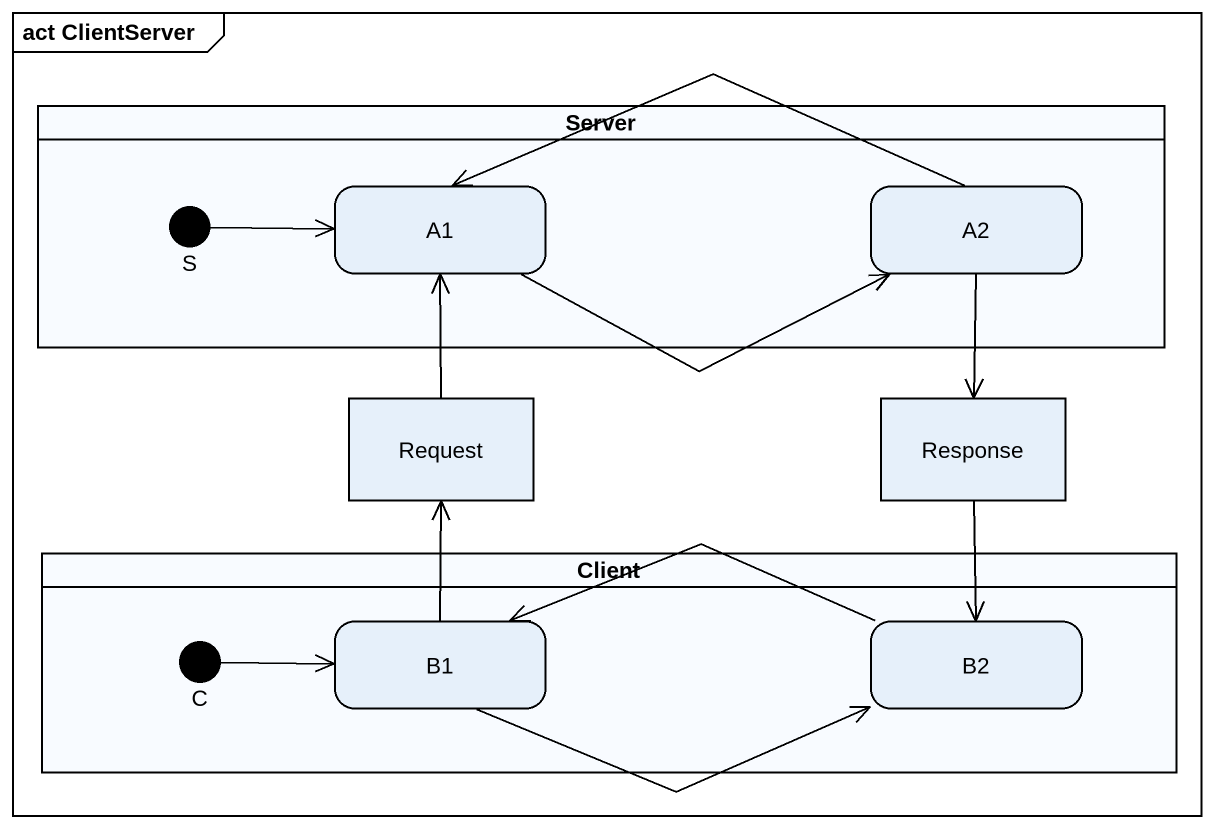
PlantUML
@startuml
mainframe act ClientServer
hide empty description
state Server <<partition>> {
  state S <<start>>
  state A1
  state A2
}
state Request <<object>>
state Response <<object>>
state Client <<partition>> {
  state C <<start>>
  state B1
  state B2
}
S -right-> A1
A1 -right-> A2
A2 -left-> A1
A2 --> Response
Request -up-> A1
Response --> B2
C -right-> B1
B1 -up-> Request
B1 -right-> B2
B2 -left-> B1
@enduml
